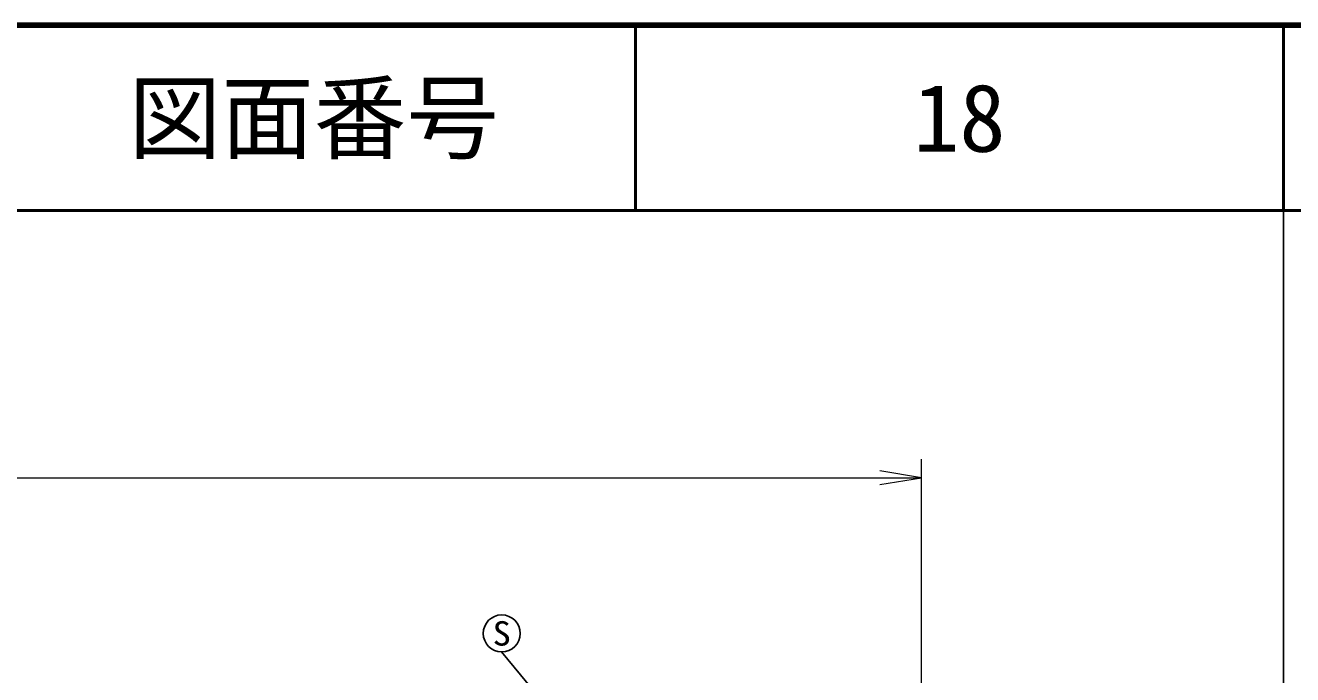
# Model space of a CAD drawing. Units: millimetres, scale not verified. Extents: x 40000 to 423008634, y 20000 to 333183309.
# Drawn here: x 511042 to 579500, y 344901 to 380000 of the extents above; entities that cross this region are included whole.
import ezdxf
from ezdxf.enums import TextEntityAlignment as Align

# ---------------------------------------------------------------- set-up
doc = ezdxf.new("R2010")
doc.units = ezdxf.units.MM
doc.header["$LTSCALE"] = 1000
for name, color, linetype, lineweight in [('M-BGD-EXST', 7, 'Continuous', 25), ('M-STR-HTXT', 7, 'Continuous', 13), ('M-TTL', 2, 'Continuous', 140), ('M-TTL-BAND', 7, 'Continuous', 25), ('M-TTL-LINE', 7, 'Continuous', 50), ('M-TTL-TXT', 7, 'Continuous', 13)]:
    doc.layers.add(name, color=color, linetype=linetype, lineweight=lineweight)
doc.styles.add('ＭＳ ゴシック', font='')
doc.styles.get('ＭＳ ゴシック').set_extended_font_data('MS Gothic')

# ---------------------------------------------------------------- blocks, each defined once
blk = doc.blocks.new('open_arrow')
at = {"color": 0, "linetype": 'Continuous', "lineweight": -2}
blk.add_lwpolyline([(7.5, 1.25), (0, 0), (7.5, -1.25)], dxfattribs=at)

msp = doc.modelspace()

# ---------------------------------------------------------------- linework, layer by layer
at = {"layer": 'M-BGD-EXST'}
msp.add_line((557559, 320991), (536762, 346132), dxfattribs=at)
msp.add_circle((536775, 347132), 1000, dxfattribs=at)
at = {"layer": 'M-STR-HTXT'}
for p, q in [((559449, 334750), (559449, 356549)), ((440009, 355549), (559449, 355549))]:
    msp.add_line(p, q, dxfattribs=at)
at = {"layer": 'M-TTL'}
msp.add_line((680000, 380000), (40000, 380000), dxfattribs=at)
at = {"layer": 'M-TTL-BAND'}
msp.add_line((579000, 20000), (579000, 370000), dxfattribs=at)
at = {"layer": 'M-TTL-LINE'}
for p, q in [((543997, 380000), (543997, 370000)), ((579000, 380000), (579000, 370000)), ((40000, 370000), (680000, 370000))]:
    msp.add_line(p, q, dxfattribs=at)

# ---------------------------------------------------------------- block references
at = {"layer": 'M-STR-HTXT', "xscale": 300, "yscale": 300, "rotation": 180}
msp.add_blockref('open_arrow', (559449, 355549), dxfattribs=at)

# ---------------------------------------------------------------- texts
at = {"layer": 'M-BGD-EXST', "style": 'ＭＳ ゴシック', "width": 1.1}
msp.add_text('S', height=1320, dxfattribs=at).set_placement((536775, 347132), align=Align.MIDDLE_CENTER)
at = {"layer": 'M-TTL-TXT', "style": 'ＭＳ ゴシック'}
for s, p in [('図面番号', (526622, 375000)), ('18', (561497, 375000))]:
    msp.add_text(s, height=3666, dxfattribs=at).set_placement(p, align=Align.MIDDLE_CENTER)

doc.saveas('drawing.dxf')
